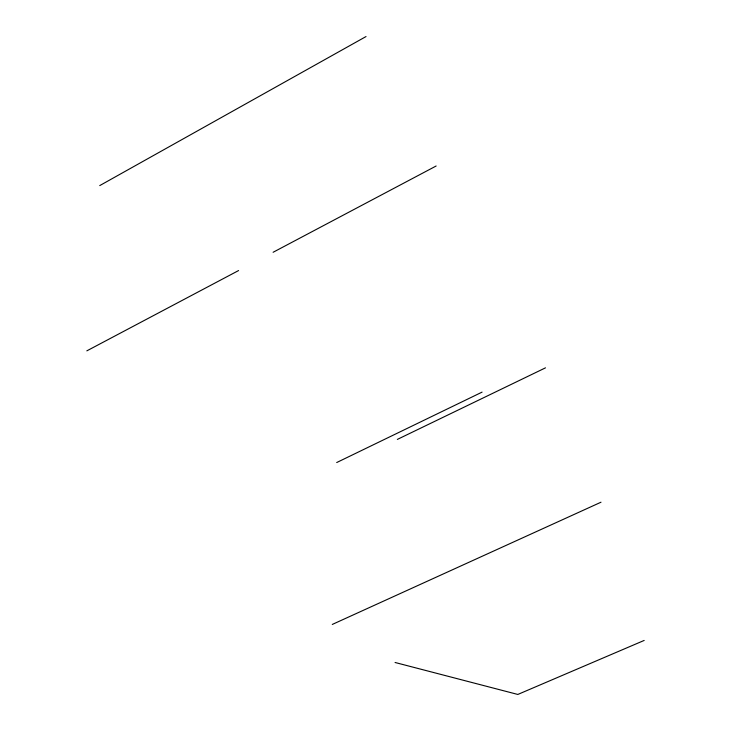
<?xml version="1.0" encoding="UTF-8"?>
<svg xmlns="http://www.w3.org/2000/svg" width="731" height="731" viewBox="0 0 731 731"><rect width="100%" height="100%" fill="white"/><g stroke="black" fill="none" stroke-linecap="round" stroke-linejoin="round"><path stroke-width="1.1" d="M99.745 185.592L366.03 36.55M86.825 350.862L238.589 270.552M273.111 252.277L436.151 165.992M336.699 462.54L482.085 392.118M397.344 439.413L545.49 367.839M332.276 624.448L601.001 502.206M644.175 640.438L517.813 694.45L395.069 662.487"/></g></svg>
